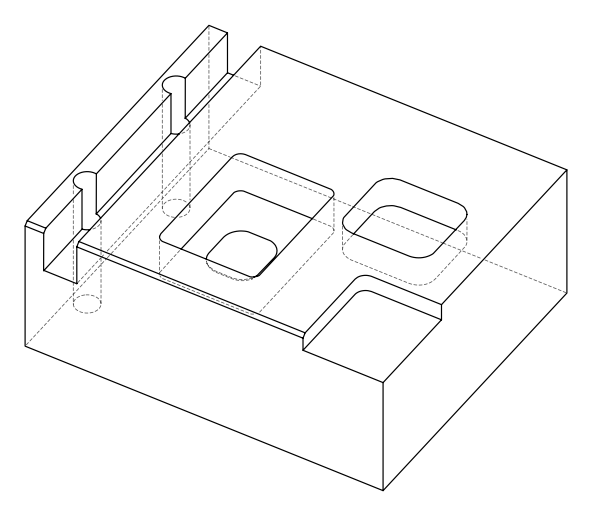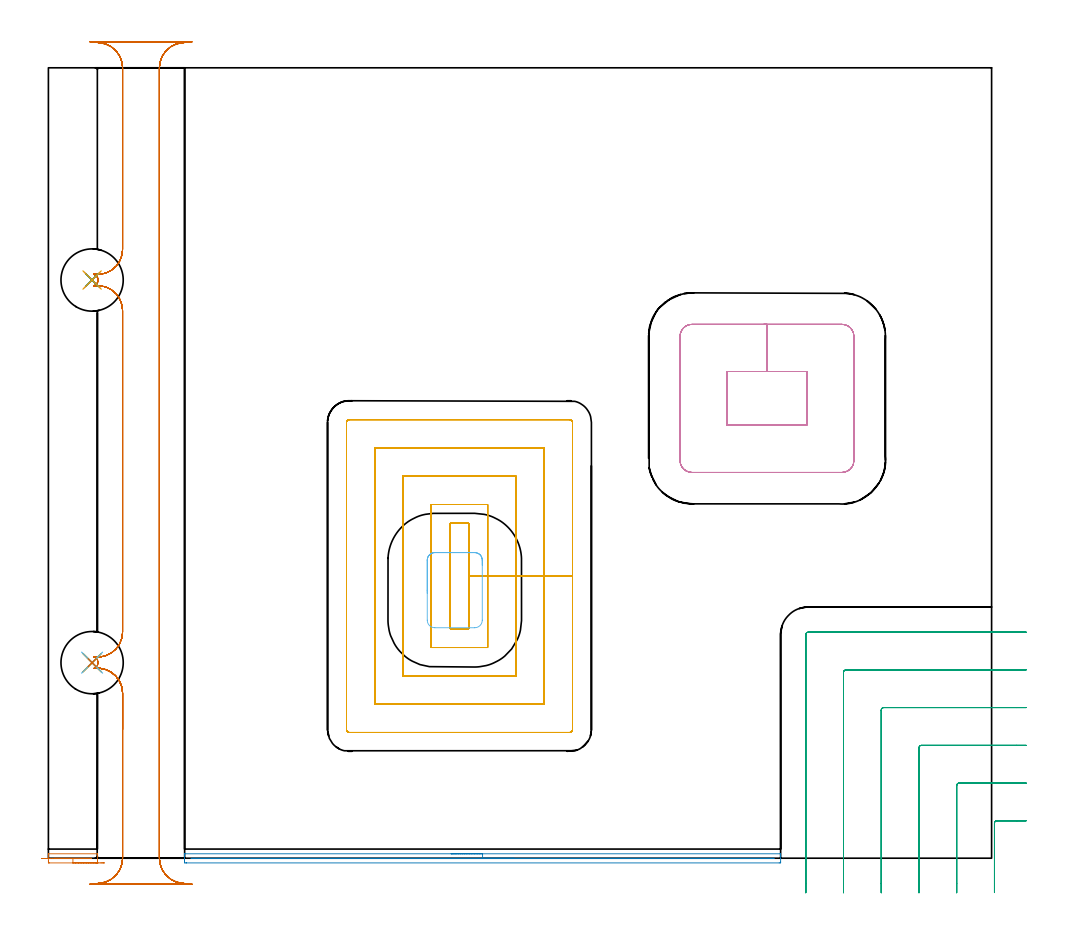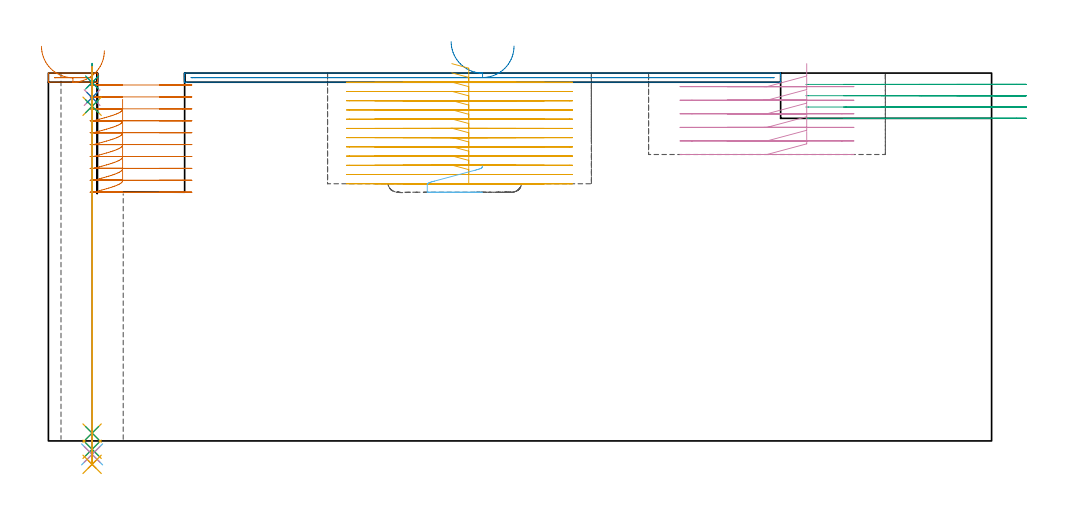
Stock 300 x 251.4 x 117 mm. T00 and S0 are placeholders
(PLAN: 17 operations, 14 tool changes, 57.7 min)
(1 AREA_MILL | FG_CHAMFER_SURFACE | UGT0205_001 | 0.38 min | 75 mm3)
(2 AREA_MILL_1 | FG_CHAMFER_SURFACE_1 | UGT0205_001 | 3.17 min | 816 mm3)
(3 MILL_CORNER_NOTCH_RECTANGULAR | CORNER_NOTCH_RECTANGULAR | NXT0201_012 | Follow Part, ap 4, ae 75% | 4.99 min | 76962 mm3)
(4 MILL_RECTANGULAR_POCKET | POCKET_RECTANGULAR_STRAIGHT | UGT0201_094 | Follow Part, ap 5, ae 75% | 4.29 min | 126645 mm3)
(5 MILL_RECTANGULAR_POCKET_1 | POCKET_RECTANGULAR_STRAIGHT_1 | NXT0201_011 | Follow Part, ap 3, ae 75% | 26.36 min | 327896 mm3)
(6 MILL_RECTANGULAR_POCKET_2 | POCKET_RECTANGULAR_STRAIGHT_2 | NXT0201_007 | Follow Part, ap 6.25, ae 75% | 0.3 min | 4785 mm3)
(7 MILL_RECTANGULAR_SLOT | SLOT_RECTANGULAR | NXT0201_012 | Follow Part, ap 4, ae 75% | 14.96 min | 275572 mm3)
(8 SPOT_DRILL | STEP1HOLE | NXT0321_9005460120000 | 0.05 min | 0 mm3)
(9 SPOT_DRILL_1 | STEP1HOLE_1 | NXT0321_9005460120000 | 0.05 min | 0 mm3)
(10 DRILL_BLIND_HOLE_INTO_CENTER | STEP1HOLE | NXT0301_023 | 0.04 min | 0 mm3)
(11 GUN_DRILL_THROUGH_HOLE | STEP1HOLE | UGT0307_001 | 0.53 min | 1540 mm3)
(12 SPADE_DRILL_TO_ENLARGE_THROUGH_HOLE | STEP1HOLE | UGT0306_003 | 0.49 min | 8151 mm3)
(13 DRILL_TO_ENLARGE_THROUGH_HOLE | STEP1HOLE | UGT0301_264 | 0.51 min | 15915 mm3)
(14 DRILL_BLIND_HOLE_INTO_CENTER_1 | STEP1HOLE_1 | NXT0301_023 | 0.04 min | 0 mm3)
(15 GUN_DRILL_THROUGH_HOLE_1 | STEP1HOLE_1 | UGT0307_001 | 0.53 min | 1541 mm3)
(16 SPADE_DRILL_TO_ENLARGE_THROUGH_HOLE_1 | STEP1HOLE_1 | UGT0306_003 | 0.49 min | 8190 mm3)
(17 DRILL_TO_ENLARGE_THROUGH_HOLE_1 | STEP1HOLE_1 | UGT0301_264 | 0.51 min | 15871 mm3)
(TOOL UGT0205_001 | Chamfer Mill 20 x 3 x 45 deg. | D20 FL50 Z2)
(TOOL NXT0201_012 | ENDMILL 16mm [2P460-1600-NA 1630] | D16 FL38 Z6)
(TOOL UGT0201_094 | End mill 20 mm | D20 FL38 Z4)
(TOOL NXT0201_011 | ENDMILL 12mm [2P460-1200-NA 1630] | D12 FL38 Z6)
(TOOL NXT0201_007 | ENDMILL 25mm [R216.25-25050GCK54P 1620] | D25 R3 FL54 Z5)
(TOOL NXT0321_9005460120000 | NC Spot Drill, 142deg, 12mm, Carbide, Uncoated | D12 PA142 FL30 Z2)
(TOOL NXT0301_023 | Carbide Drill 5.2mm [860.1-0520-016A1-MM 2214] | D5.2 PA140 FL28 Z2)
(TOOL UGT0307_001 | Gun Drill 5 mm | D5 PA130 FL24 Z1)
(TOOL UGT0306_003 | Spade Drill 12.5mm | D12.5 PA132 FL10 Z2)
(TOOL UGT0301_264 | Twist Drill 19.8 mm | D19.8 PA118 FL140 Z2)
(OP 1 AREA_MILL)
G17 G21 G94 G90
T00 M6
G54
G17 G0 G90 X17.8 Y-1.5 S1061 M3
G43 Z127. H0
Z124.1
G94 G1 X17.762 Z123.228 F250.
X17.648 Z122.364
X17.459 Z121.512
X17.197 Z120.68
X16.863 Z119.874
X16.46 Z119.1
X15.992 Z118.364
X15.46 Z117.672
X14.871 Z117.029
X14.228 Z116.44
X13.536 Z115.908
X12.8 Z115.44
X12.026 Z115.037
X11.22 Z114.703
X10.388 Z114.441
X9.536 Z114.252
X8.672 Z114.138
X7.8 Z114.1
X0.362 Y-1.499 Z114.101
X0.088 Y-1.496 Z114.104
X0.005 Y-1.493 Z114.107
X0. Y-0.939 Z114.66
X0.001 Y1.304 Z116.903
X0.01 Y1.401 Z116.999
X15.59
X15.6 Y1.304 Z116.902
X15.599 Y-0.939 Z114.66
X15.595 Y-1.493 Z114.107
X15.512 Y-1.496 Z114.104
X15.238 Y-1.5 Z114.1
X7.8
Y-0.086 Z115.514
X2.147
X2.112 Y-0.085 Z115.515
X2.077 Y-0.084 Z115.516
X2.015 Y-0.079 Z115.521
X2.01 Y-0.05 Z115.55
Y-0.027 Z115.573
X2.043 Y-0.02 Z115.58
X2.078 Y-0.015 Z115.585
X2.112
X2.952 Y-0.014 Z115.586
X13.488 Y-0.015 Z115.585
X13.523 Y-0.016 Z115.584
X13.585 Y-0.021 Z115.579
X13.59 Y-0.05 Z115.55
Y-0.073 Z115.527
X13.557 Y-0.08 Z115.52
X13.522 Y-0.085 Z115.515
X13.488 Y-0.086 Z115.514
X12.648
X7.8
X6.928 Z115.552
X6.064 Z115.666
X5.212 Z115.855
X4.38 Z116.117
X3.574 Z116.451
X2.8 Z116.854
X2.064 Z117.323
X1.372 Z117.854
X0.729 Z118.443
X0.14 Z119.086
X-0.391 Z119.778
X-0.86 Z120.514
X-1.263 Z121.288
X-1.597 Z122.094
X-1.859 Z122.926
X-2.048 Z123.778
X-2.162 Z124.643
X-2.2 Z125.514
G0 Z127.
M5
M2
(OP 2 AREA_MILL_1)
G17 G21 G94 G90
T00 M6
G54
G17 G0 G90 X128.1 Y1.4 S1061 M3
G43 Z127. H0
G94 G1 X128.138 Z126.128 F250.
X128.252 Z125.263
X128.441 Z124.412
X128.703 Z123.58
X129.037 Z122.774
X129.44 Z122.
X129.908 Z121.264
X130.44 Z120.572
X131.029 Z119.929
X131.672 Z119.339
X132.364 Z118.808
X133.1 Z118.34
X133.874 Z117.937
X134.68 Z117.603
X135.512 Z117.341
X136.364 Z117.152
X137.228 Z117.038
X138.1 Z117.
X232.736
X232.89 Y1.397 Z116.988
X232.894 Y1.359 Z116.95
X232.9 Y0.988 Z116.588
Y0.603 Z116.202
Y-0.05 Z115.545
Y-1.265 Z114.332
X232.898 Y-1.491 Z114.105
X232.455 Y-1.5 Z114.1
X43.91
X43.745 Y-1.499 Z114.101
X43.302 Y-1.491 Z114.105
X43.3 Y-1.265 Z114.332
Y-0.939 Z114.657
Y-0.376 Z115.22
Y-0.05 Z115.545
Y0.603 Z116.202
Y0.989 Z116.588
X43.307 Y1.359 Z116.95
X43.31 Y1.405 Z116.995
X43.46 Y1.4 Z117.
X138.1
Y-0.014 Z115.586
X229.576
X230.47 Y-0.016 Z115.584
X230.504 Y-0.018 Z115.582
X230.828 Y-0.05 Z115.55
X230.537 Y-0.083 Z115.517
X230.504 Y-0.084 Z115.516
X229.647 Y-0.086 Z115.514
X46.625
X45.731 Y-0.085 Z115.515
X45.696 Y-0.082 Z115.518
X45.372 Y-0.05 Z115.55
X45.663 Y-0.017 Z115.583
X45.696 Y-0.016 Z115.584
X46.553 Y-0.014 Z115.586
X138.1
X138.972 Z115.624
X139.836 Z115.738
X140.688 Z115.926
X141.52 Z116.189
X142.326 Z116.523
X143.1 Z116.925
X143.836 Z117.394
X144.528 Z117.925
X145.171 Z118.515
X145.76 Z119.158
X146.292 Z119.85
X146.76 Z120.586
X147.163 Z121.36
X147.497 Z122.166
X147.759 Z122.998
X147.948 Z123.849
X148.062 Z124.714
X148.1 Z125.586
G0 Z127.
M5
M2
(OP 3 MILL_CORNER_NOTCH_RECTANGULAR)
G17 G21 G94 G90
T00 M6
G54
G17 G0 G90 X311. Y11.9 S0 M3
G43 Z127. H1
Z113.4
G94 G1 X308. F250.
X301.695 F500.
G3 X300.9 Y11.105 R0.8
G1 Y-7.949
Y-10.949 F250.
G0 Z127.
X311. Y23.9
Z113.4
G1 X308.
X289.695 F500.
G3 X288.9 Y23.105 R0.8
G1 Y-8.
Y-11. F250.
G0 Z127.
X311. Y35.9
Z113.4
G1 X308.
X277.696 F500.
G3 X276.9 Y35.104 R0.8
G1 Y-8.
Y-11. F250.
G0 Z127.
X311. Y47.9
Z113.4
G1 X308.
X265.696 F500.
G3 X264.9 Y47.104 R0.8
G1 Y-8.
Y-11. F250.
G0 Z127.
X311. Y59.9
Z113.4
G1 X308.
X253.696 F500.
G3 X252.9 Y59.104 R0.8
G1 Y-8.
Y-11. F250.
G0 Z127.
X311. Y71.9
Z113.4
G1 X308.
X241.696 F500.
G3 X240.9 Y71.104 R0.8
G1 Y-8.
Y-11. F250.
G0 Z127.
X311. Y11.9
Z109.8
G1 X308.
X301.695 F500.
G3 X300.9 Y11.105 R0.8
G1 Y-7.949
Y-10.949 F250.
G0 Z127.
X311. Y23.9
Z109.8
G1 X308.
X289.695 F500.
G3 X288.9 Y23.105 R0.8
G1 Y-8.
Y-11. F250.
G0 Z127.
X311. Y35.9
Z109.8
G1 X308.
X277.696 F500.
G3 X276.9 Y35.104 R0.8
G1 Y-8.
Y-11. F250.
G0 Z127.
X311. Y47.9
Z109.8
G1 X308.
X265.696 F500.
G3 X264.9 Y47.104 R0.8
G1 Y-8.
Y-11. F250.
G0 Z127.
X311. Y59.9
Z109.8
G1 X308.
X253.696 F500.
G3 X252.9 Y59.104 R0.8
G1 Y-8.
Y-11. F250.
G0 Z127.
X311. Y71.9
Z109.8
G1 X308.
X241.696 F500.
G3 X240.9 Y71.104 R0.8
G1 Y-8.
Y-11. F250.
G0 Z127.
X311. Y11.9
Z106.2
G1 X308.
X301.695 F500.
G3 X300.9 Y11.105 R0.8
G1 Y-7.949
Y-10.949 F250.
G0 Z127.
X311. Y23.9
Z106.2
G1 X308.
X289.695 F500.
G3 X288.9 Y23.105 R0.8
G1 Y-8.
Y-11. F250.
G0 Z127.
X311. Y35.9
Z106.2
G1 X308.
X277.696 F500.
G3 X276.9 Y35.104 R0.8
G1 Y-8.
Y-11. F250.
G0 Z127.
X311. Y47.9
Z106.2
G1 X308.
X265.696 F500.
G3 X264.9 Y47.104 R0.8
G1 Y-8.
Y-11. F250.
G0 Z127.
X311. Y59.9
Z106.2
G1 X308.
X253.696 F500.
G3 X252.9 Y59.104 R0.8
G1 Y-8.
Y-11. F250.
G0 Z127.
X311. Y71.9
Z106.2
G1 X308.
X241.696 F500.
G3 X240.9 Y71.104 R0.8
G1 Y-8.
Y-11. F250.
G0 Z127.
X311. Y11.9
Z102.6
G1 X308.
X301.695 F500.
G3 X300.9 Y11.105 R0.8
G1 Y-7.949
Y-10.949 F250.
G0 Z127.
X311. Y23.9
Z102.6
G1 X308.
X289.695 F500.
G3 X288.9 Y23.105 R0.8
G1 Y-8.
Y-11. F250.
G0 Z127.
X311. Y35.9
Z102.6
G1 X308.
X277.696 F500.
G3 X276.9 Y35.104 R0.8
G1 Y-8.
Y-11. F250.
G0 Z127.
X311. Y47.9
Z102.6
G1 X308.
X265.696 F500.
G3 X264.9 Y47.104 R0.8
G1 Y-8.
Y-11. F250.
G0 Z127.
X311. Y59.9
Z102.6
G1 X308.
X253.696 F500.
G3 X252.9 Y59.104 R0.8
G1 Y-8.
Y-11. F250.
G0 Z127.
X311. Y71.9
Z102.6
G1 X308.
X241.696 F500.
G3 X240.9 Y71.104 R0.8
G1 Y-8.
Y-11. F250.
G0 Z127.
M5
M2
(OP 4 MILL_RECTANGULAR_POCKET)
G17 G21 G94 G90
T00 M6
G54
G17 G0 G90 X241.2 Y140.144 S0 M3
G43 Z127. H0
Z120.
G94 G1 Y154.8 Z116.073 F250.
X228.55 Z112.683
X215.9 F500.
Y137.7
X241.2
Y154.8
X228.55
Y169.8
X204.7
G3 X200.9 Y166. R3.8
G1 Y126.5
G3 X204.7 Y122.7 R3.8
G1 X252.4
G3 X256.2 Y126.5 R3.8
G1 Y166.
G3 X252.4 Y169.8 R3.8
G1 X228.55
X227.55
G0 X241.2 Y140.144 Z115.683
G1 Y154.8 Z111.756 F250.
X228.55 Z108.367
X215.9 F500.
Y137.7
X241.2
Y154.8
X228.55
Y169.8
X204.7
G3 X200.9 Y166. R3.8
G1 Y126.5
G3 X204.7 Y122.7 R3.8
G1 X252.4
G3 X256.2 Y126.5 R3.8
G1 Y166.
G3 X252.4 Y169.8 R3.8
G1 X228.55
X227.55
G0 X241.2 Y140.144 Z111.367
G1 Y154.8 Z107.44 F250.
X228.55 Z104.05
X215.9 F500.
Y137.7
X241.2
Y154.8
X228.55
Y169.8
X204.7
G3 X200.9 Y166. R3.8
G1 Y126.5
G3 X204.7 Y122.7 R3.8
G1 X252.4
G3 X256.2 Y126.5 R3.8
G1 Y166.
G3 X252.4 Y169.8 R3.8
G1 X228.55
X227.55
G0 X241.2 Y140.144 Z107.05
G1 Y154.8 Z103.123 F250.
X228.55 Z99.733
X215.9 F500.
Y137.7
X241.2
Y154.8
X228.55
Y169.8
X204.7
G3 X200.9 Y166. R3.8
G1 Y126.5
G3 X204.7 Y122.7 R3.8
G1 X252.4
G3 X256.2 Y126.5 R3.8
G1 Y166.
G3 X252.4 Y169.8 R3.8
G1 X228.55
X227.55
G0 X241.2 Y140.144 Z102.733
G1 Y154.8 Z98.806 F250.
X228.55 Z95.417
X215.9 F500.
Y137.7
X241.2
Y154.8
X228.55
Y169.8
X204.7
G3 X200.9 Y166. R3.8
G1 Y126.5
G3 X204.7 Y122.7 R3.8
G1 X252.4
G3 X256.2 Y126.5 R3.8
G1 Y166.
G3 X252.4 Y169.8 R3.8
G1 X228.55
X227.55
G0 X241.2 Y140.144 Z98.417
G1 Y154.8 Z94.49 F250.
X228.55 Z91.1
X215.9 F500.
Y137.7
X241.2
Y154.8
X228.55
Y169.8
X204.7
G3 X200.9 Y166. R3.8
G1 Y126.5
G3 X204.7 Y122.7 R3.8
G1 X252.4
G3 X256.2 Y126.5 R3.8
G1 Y166.
G3 X252.4 Y169.8 R3.8
G1 X228.55
X227.55
G0 Z127.
M5
M2
(OP 5 MILL_RECTANGULAR_POCKET_1)
G17 G21 G94 G90
T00 M6
G54
G17 G0 G90 X128.307 Y73. S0 M3
G43 Z127. H1
Z120.
G94 G1 X133.7 Z118.555 F250.
Y89.75 Z114.067
Y106.5 F500.
X127.8
Y73.
X133.7
Y89.75
X139.7
Y112.5
X121.8
Y67.
X139.7
Y89.75
X148.7
Y121.5
X112.8
Y58.
X148.7
Y89.75
X157.7
Y130.5
X103.8
Y49.
X157.7
Y89.75
X166.7
Y138.6
G3 X165.8 Y139.5 R0.9
G1 X95.7
G3 X94.8 Y138.6 R0.9
G1 Y40.9
G3 X95.7 Y40. R0.9
G1 X165.8
G3 X166.7 Y40.9 R0.9
G1 Y89.75
Y90.75
G0 X128.307 Y73. Z117.067
G1 X133.7 Z115.621 F250.
Y89.75 Z111.133
Y106.5 F500.
X127.8
Y73.
X133.7
Y89.75
X139.7
Y112.5
X121.8
Y67.
X139.7
Y89.75
X148.7
Y121.5
X112.8
Y58.
X148.7
Y89.75
X157.7
Y130.5
X103.8
Y49.
X157.7
Y89.75
X166.7
Y138.6
G3 X165.8 Y139.5 R0.9
G1 X95.7
G3 X94.8 Y138.6 R0.9
G1 Y40.9
G3 X95.7 Y40. R0.9
G1 X165.8
G3 X166.7 Y40.9 R0.9
G1 Y89.75
Y90.75
G0 X128.307 Y73. Z114.133
G1 X133.7 Z112.688 F250.
Y89.75 Z108.2
Y106.5 F500.
X127.8
Y73.
X133.7
Y89.75
X139.7
Y112.5
X121.8
Y67.
X139.7
Y89.75
X148.7
Y121.5
X112.8
Y58.
X148.7
Y89.75
X157.7
Y130.5
X103.8
Y49.
X157.7
Y89.75
X166.7
Y138.6
G3 X165.8 Y139.5 R0.9
G1 X95.7
G3 X94.8 Y138.6 R0.9
G1 Y40.9
G3 X95.7 Y40. R0.9
G1 X165.8
G3 X166.7 Y40.9 R0.9
G1 Y89.75
Y90.75
G0 X128.307 Y73. Z111.2
G1 X133.7 Z109.755 F250.
Y89.75 Z105.267
Y106.5 F500.
X127.8
Y73.
X133.7
Y89.75
X139.7
Y112.5
X121.8
Y67.
X139.7
Y89.75
X148.7
Y121.5
X112.8
Y58.
X148.7
Y89.75
X157.7
Y130.5
X103.8
Y49.
X157.7
Y89.75
X166.7
Y138.6
G3 X165.8 Y139.5 R0.9
G1 X95.7
G3 X94.8 Y138.6 R0.9
G1 Y40.9
G3 X95.7 Y40. R0.9
G1 X165.8
G3 X166.7 Y40.9 R0.9
G1 Y89.75
Y90.75
G0 X128.307 Y73. Z108.267
G1 X133.7 Z106.821 F250.
Y89.75 Z102.333
Y106.5 F500.
X127.8
Y73.
X133.7
Y89.75
X139.7
Y112.5
X121.8
Y67.
X139.7
Y89.75
X148.7
Y121.5
X112.8
Y58.
X148.7
Y89.75
X157.7
Y130.5
X103.8
Y49.
X157.7
Y89.75
X166.7
Y138.6
G3 X165.8 Y139.5 R0.9
G1 X95.7
G3 X94.8 Y138.6 R0.9
G1 Y40.9
G3 X95.7 Y40. R0.9
G1 X165.8
G3 X166.7 Y40.9 R0.9
G1 Y89.75
Y90.75
G0 X128.307 Y73. Z105.333
G1 X133.7 Z103.888 F250.
Y89.75 Z99.4
Y106.5 F500.
X127.8
Y73.
X133.7
Y89.75
X139.7
Y112.5
X121.8
Y67.
X139.7
Y89.75
X148.7
Y121.5
X112.8
Y58.
X148.7
Y89.75
X157.7
Y130.5
X103.8
Y49.
X157.7
Y89.75
X166.7
Y138.6
G3 X165.8 Y139.5 R0.9
G1 X95.7
G3 X94.8 Y138.6 R0.9
G1 Y40.9
G3 X95.7 Y40. R0.9
G1 X165.8
G3 X166.7 Y40.9 R0.9
G1 Y89.75
Y90.75
G0 X128.307 Y73. Z102.4
G1 X133.7 Z100.955 F250.
Y89.75 Z96.467
Y106.5 F500.
X127.8
Y73.
X133.7
Y89.75
X139.7
Y112.5
X121.8
Y67.
X139.7
Y89.75
X148.7
Y121.5
X112.8
Y58.
X148.7
Y89.75
X157.7
Y130.5
X103.8
Y49.
X157.7
Y89.75
X166.7
Y138.6
G3 X165.8 Y139.5 R0.9
G1 X95.7
G3 X94.8 Y138.6 R0.9
G1 Y40.9
G3 X95.7 Y40. R0.9
G1 X165.8
G3 X166.7 Y40.9 R0.9
G1 Y89.75
Y90.75
G0 X128.307 Y73. Z99.467
G1 X133.7 Z98.021 F250.
Y89.75 Z93.533
Y106.5 F500.
X127.8
Y73.
X133.7
Y89.75
X139.7
Y112.5
X121.8
Y67.
X139.7
Y89.75
X148.7
Y121.5
X112.8
Y58.
X148.7
Y89.75
X157.7
Y130.5
X103.8
Y49.
X157.7
Y89.75
X166.7
Y138.6
G3 X165.8 Y139.5 R0.9
G1 X95.7
G3 X94.8 Y138.6 R0.9
G1 Y40.9
G3 X95.7 Y40. R0.9
G1 X165.8
G3 X166.7 Y40.9 R0.9
G1 Y89.75
Y90.75
G0 X128.307 Y73. Z96.533
G1 X133.7 Z95.088 F250.
Y89.75 Z90.6
Y106.5 F500.
X127.8
Y73.
X133.7
Y89.75
X139.7
Y112.5
X121.8
Y67.
X139.7
Y89.75
X148.7
Y121.5
X112.8
Y58.
X148.7
Y89.75
X157.7
Y130.5
X103.8
Y49.
X157.7
Y89.75
X166.7
Y138.6
G3 X165.8 Y139.5 R0.9
G1 X95.7
G3 X94.8 Y138.6 R0.9
G1 Y40.9
G3 X95.7 Y40. R0.9
G1 X165.8
G3 X166.7 Y40.9 R0.9
G1 Y89.75
Y90.75
G0 X128.307 Y73. Z93.6
G1 X133.7 Z92.155 F250.
Y89.75 Z87.667
Y106.5 F500.
X127.8
Y73.
X133.7
Y89.75
X139.7
Y112.5
X121.8
Y67.
X139.7
Y89.75
X148.7
Y121.5
X112.8
Y58.
X148.7
Y89.75
X157.7
Y130.5
X103.8
Y49.
X157.7
Y89.75
X166.7
Y138.6
G3 X165.8 Y139.5 R0.9
G1 X95.7
G3 X94.8 Y138.6 R0.9
G1 Y40.9
G3 X95.7 Y40. R0.9
G1 X165.8
G3 X166.7 Y40.9 R0.9
G1 Y89.75
Y90.75
G0 X128.307 Y73. Z90.667
G1 X133.7 Z89.221 F250.
Y89.75 Z84.733
Y106.5 F500.
X127.8
Y73.
X133.7
Y89.75
X139.7
Y112.5
X121.8
Y67.
X139.7
Y89.75
X148.7
Y121.5
X112.8
Y58.
X148.7
Y89.75
X157.7
Y130.5
X103.8
Y49.
X157.7
Y89.75
X166.7
Y138.6
G3 X165.8 Y139.5 R0.9
G1 X95.7
G3 X94.8 Y138.6 R0.9
G1 Y40.9
G3 X95.7 Y40. R0.9
G1 X165.8
G3 X166.7 Y40.9 R0.9
G1 Y89.75
Y90.75
G0 X128.307 Y73. Z87.733
G1 X133.7 Z86.288 F250.
Y89.75 Z81.8
Y106.5 F500.
X127.8
Y73.
X133.7
Y89.75
X139.7
Y112.5
X121.8
Y67.
X139.7
Y89.75
X148.7
Y121.5
X112.8
Y58.
X148.7
Y89.75
X157.7
Y130.5
X103.8
Y49.
X157.7
Y89.75
X166.7
Y138.6
G3 X165.8 Y139.5 R0.9
G1 X95.7
G3 X94.8 Y138.6 R0.9
G1 Y40.9
G3 X95.7 Y40. R0.9
G1 X165.8
G3 X166.7 Y40.9 R0.9
G1 Y89.75
Y90.75
G0 Z127.
M5
M2
(OP 6 MILL_RECTANGULAR_POCKET_2)
G17 G21 G94 G90
T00 M6
G54
G17 G0 G90 X138. Y93.193 S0 M3
G43 Z127. H1
Z87.514
G94 G1 Y94.8 Z87.084 F250.
Y94.955 Z87.042
X137.933 Y95.383 Z86.926
X137.791 Y95.792 Z86.81
X137.578 Y96.168 Z86.694
X137.301 Y96.501 Z86.578
X136.968 Y96.778 Z86.462
X136.592 Y96.991 Z86.346
X136.183 Y97.133 Z86.23
X135.755 Y97.2 Z86.114
X122.745 Z82.628
X122.317 Y97.133 Z82.512
X121.908 Y96.991 Z82.396
X121.532 Y96.778 Z82.28
X121.199 Y96.501 Z82.164
X120.922 Y96.168 Z82.048
X120.709 Y95.792 Z81.932
X120.567 Y95.383 Z81.816
X120.5 Y94.955 Z81.7
Y94.8 Z81.659
Y85.25 Z79.1
Y75.7 F500.
G3 X122.9 Y73.3 R2.4
G1 X135.6
G3 X138. Y75.7 R2.4
G1 Y94.8
G3 X135.6 Y97.2 R2.4
G1 X122.9
G3 X120.5 Y94.8 R2.4
G1 Y85.25
Y84.25
G0 Z127.
M5
M2
(OP 7 MILL_RECTANGULAR_SLOT)
G17 G21 G94 G90
T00 M6
G54
G17 G0 G90 X13.303 Y259.63 S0 M3
G43 Z127. H1
Z113.21
G94 G1 X16.292 Y259.37 F250.
G2 X23.6 Y251.4 R8. F500.
G1 Y193.653
G2 X14.399 Y185.744 R8.
G1 X14.397 Y185.734
G2 X14.397 Y182.066 R1.9
G1 X14.399 Y182.056
G2 X23.6 Y174.147 R8.
G1 Y71.953
G2 X14.399 Y64.044 R8.
G1 X14.397 Y64.034
G2 X14.397 Y60.366 R1.9
G1 X14.399 Y60.356
G2 X23.6 Y52.447 R8.
G1 Y0.
G2 X16.292 Y-7.97 R8.
G1 X13.303 Y-8.23 F250.
X45.597
X42.608 Y-7.97
G2 X35.3 Y0. R8. F500.
G1 Y251.4
G2 X42.608 Y259.37 R8.
G1 X45.597 Y259.63 F250.
G0 X13.303 Z109.42
G1 X16.292 Y259.37
G2 X23.6 Y251.4 R8. F500.
G1 Y193.653
G2 X14.399 Y185.744 R8.
G1 X14.397 Y185.734
G2 X14.397 Y182.066 R1.9
G1 X14.399 Y182.056
G2 X23.6 Y174.147 R8.
G1 Y71.953
G2 X14.399 Y64.044 R8.
G1 X14.397 Y64.034
G2 X14.397 Y60.366 R1.9
G1 X14.399 Y60.356
G2 X23.6 Y52.447 R8.
G1 Y0.
G2 X16.292 Y-7.97 R8.
G1 X13.303 Y-8.23 F250.
X45.597
X42.608 Y-7.97
G2 X35.3 Y0. R8. F500.
G1 Y251.4
G2 X42.608 Y259.37 R8.
G1 X45.597 Y259.63 F250.
G0 X13.303 Z105.63
G1 X16.292 Y259.37
G2 X23.6 Y251.4 R8. F500.
G1 Y193.653
G2 X14.399 Y185.744 R8.
G1 X14.397 Y185.734
G2 X14.397 Y182.066 R1.9
G1 X14.399 Y182.056
G2 X23.6 Y174.147 R8.
G1 Y71.953
G2 X14.399 Y64.044 R8.
G1 X14.397 Y64.034
G2 X14.397 Y60.366 R1.9
G1 X14.399 Y60.356
G2 X23.6 Y52.447 R8.
G1 Y0.
G2 X16.292 Y-7.97 R8.
G1 X13.303 Y-8.23 F250.
X45.597
X42.608 Y-7.97
G2 X35.3 Y0. R8. F500.
G1 Y251.4
G2 X42.608 Y259.37 R8.
G1 X45.597 Y259.63 F250.
G0 Z127.
X23.6 Y40.881
Z108.63
G1 Y52.73 Z105.455
X23.535 Y53.504 Z105.247
X23.395 Y54.269 Z105.039
X23.182 Y55.016 Z104.83
X22.897 Y55.739 Z104.622
X22.543 Y56.431 Z104.414
X22.125 Y57.085 Z104.206
X21.644 Y57.696 Z103.998
X21.107 Y58.257 Z103.79
X20.518 Y58.763 Z103.581
X19.882 Y59.21 Z103.373
X19.206 Y59.594 Z103.165
X18.496 Y59.91 Z102.957
X17.759 Y60.155 Z102.749
X17.002 Y60.328 Z102.54
X16.231 Y60.427 Z102.332
X15.454 Y60.451 Z102.124
X14.679 Y60.399 Z101.916
X14.399 Y60.356 Z101.84
G2 X23.6 Y52.447 R8. F500.
G1 Y0.
G2 X16.292 Y-7.97 R8.
G1 X13.303 Y-8.23 F250.
X45.597
X42.608 Y-7.97
G2 X35.3 Y0. R8. F500.
G1 Y251.4
G2 X42.608 Y259.37 R8.
G1 X45.597 Y259.63 F250.
X13.303
X16.292 Y259.37
G2 X23.6 Y251.4 R8. F500.
G1 Y193.653
G2 X14.399 Y185.744 R8.
G1 X14.397 Y185.734
G2 X14.397 Y182.066 R1.9
G1 X14.399 Y182.056
G2 X23.6 Y174.147 R8.
G1 Y71.953
G2 X14.399 Y64.044 R8.
G0 Z127.
X23.6 Y40.881
Z104.84
G1 Y52.73 Z101.665 F250.
X23.535 Y53.504 Z101.457
X23.395 Y54.269 Z101.249
X23.182 Y55.016 Z101.041
X22.897 Y55.739 Z100.832
X22.543 Y56.431 Z100.624
X22.125 Y57.085 Z100.416
X21.644 Y57.696 Z100.208
X21.107 Y58.257 Z100.
X20.518 Y58.763 Z99.791
X19.882 Y59.21 Z99.583
X19.206 Y59.594 Z99.375
X18.496 Y59.91 Z99.167
X17.759 Y60.155 Z98.959
X17.002 Y60.328 Z98.75
X16.231 Y60.427 Z98.542
X15.454 Y60.451 Z98.334
X14.679 Y60.399 Z98.126
X14.399 Y60.356 Z98.05
G2 X23.6 Y52.447 R8. F500.
G1 Y0.
G2 X16.292 Y-7.97 R8.
G1 X13.303 Y-8.23 F250.
X45.597
X42.608 Y-7.97
G2 X35.3 Y0. R8. F500.
G1 Y251.4
G2 X42.608 Y259.37 R8.
G1 X45.597 Y259.63 F250.
X13.303
X16.292 Y259.37
G2 X23.6 Y251.4 R8. F500.
G1 Y193.653
G2 X14.399 Y185.744 R8.
G1 X14.397 Y185.734
G2 X14.397 Y182.066 R1.9
G1 X14.399 Y182.056
G2 X23.6 Y174.147 R8.
G1 Y71.953
G2 X14.399 Y64.044 R8.
G0 Z127.
X23.6 Y40.881
Z101.05
G1 Y52.73 Z97.875 F250.
X23.535 Y53.504 Z97.667
X23.395 Y54.269 Z97.459
X23.182 Y55.016 Z97.251
X22.897 Y55.739 Z97.042
X22.543 Y56.431 Z96.834
X22.125 Y57.085 Z96.626
X21.644 Y57.696 Z96.418
X21.107 Y58.257 Z96.21
X20.518 Y58.763 Z96.001
X19.882 Y59.21 Z95.793
X19.206 Y59.594 Z95.585
X18.496 Y59.91 Z95.377
X17.759 Y60.155 Z95.169
X17.002 Y60.328 Z94.96
X16.231 Y60.427 Z94.752
X15.454 Y60.451 Z94.544
X14.679 Y60.399 Z94.336
X14.399 Y60.356 Z94.26
G2 X23.6 Y52.447 R8. F500.
G1 Y0.
G2 X16.292 Y-7.97 R8.
G1 X13.303 Y-8.23 F250.
X45.597
X42.608 Y-7.97
G2 X35.3 Y0. R8. F500.
G1 Y251.4
G2 X42.608 Y259.37 R8.
G1 X45.597 Y259.63 F250.
X13.303
X16.292 Y259.37
G2 X23.6 Y251.4 R8. F500.
G1 Y193.653
G2 X14.399 Y185.744 R8.
G1 X14.397 Y185.734
G2 X14.397 Y182.066 R1.9
G1 X14.399 Y182.056
G2 X23.6 Y174.147 R8.
G1 Y71.953
G2 X14.399 Y64.044 R8.
G0 Z127.
X23.6 Y40.881
Z97.26
G1 Y52.73 Z94.085 F250.
X23.535 Y53.504 Z93.877
X23.395 Y54.269 Z93.669
X23.182 Y55.016 Z93.461
X22.897 Y55.739 Z93.252
X22.543 Y56.431 Z93.044
X22.125 Y57.085 Z92.836
X21.644 Y57.696 Z92.628
X21.107 Y58.257 Z92.42
X20.518 Y58.763 Z92.211
X19.882 Y59.21 Z92.003
X19.206 Y59.594 Z91.795
X18.496 Y59.91 Z91.587
X17.759 Y60.155 Z91.379
X17.002 Y60.328 Z91.17
X16.231 Y60.427 Z90.962
X15.454 Y60.451 Z90.754
X14.679 Y60.399 Z90.546
X14.399 Y60.356 Z90.47
G2 X23.6 Y52.447 R8. F500.
G1 Y0.
G2 X16.292 Y-7.97 R8.
G1 X13.303 Y-8.23 F250.
X45.597
X42.608 Y-7.97
G2 X35.3 Y0. R8. F500.
G1 Y251.4
G2 X42.608 Y259.37 R8.
G1 X45.597 Y259.63 F250.
X13.303
X16.292 Y259.37
G2 X23.6 Y251.4 R8. F500.
G1 Y193.653
G2 X14.399 Y185.744 R8.
G1 X14.397 Y185.734
G2 X14.397 Y182.066 R1.9
G1 X14.399 Y182.056
G2 X23.6 Y174.147 R8.
G1 Y71.953
G2 X14.399 Y64.044 R8.
G0 Z127.
X23.6 Y40.881
Z93.47
G1 Y52.73 Z90.295 F250.
X23.535 Y53.504 Z90.087
X23.395 Y54.269 Z89.879
X23.182 Y55.016 Z89.671
X22.897 Y55.739 Z89.462
X22.543 Y56.431 Z89.254
X22.125 Y57.085 Z89.046
X21.644 Y57.696 Z88.838
X21.107 Y58.257 Z88.63
X20.518 Y58.763 Z88.421
X19.882 Y59.21 Z88.213
X19.206 Y59.594 Z88.005
X18.496 Y59.91 Z87.797
X17.759 Y60.155 Z87.589
X17.002 Y60.328 Z87.38
X16.231 Y60.427 Z87.172
X15.454 Y60.451 Z86.964
X14.679 Y60.399 Z86.756
X14.399 Y60.356 Z86.68
G2 X23.6 Y52.447 R8. F500.
G1 Y0.
G2 X16.292 Y-7.97 R8.
G1 X13.303 Y-8.23 F250.
X45.597
X42.608 Y-7.97
G2 X35.3 Y0. R8. F500.
G1 Y251.4
G2 X42.608 Y259.37 R8.
G1 X45.597 Y259.63 F250.
X13.303
X16.292 Y259.37
G2 X23.6 Y251.4 R8. F500.
G1 Y193.653
G2 X14.399 Y185.744 R8.
G1 X14.397 Y185.734
G2 X14.397 Y182.066 R1.9
G1 X14.399 Y182.056
G2 X23.6 Y174.147 R8.
G1 Y71.953
G2 X14.399 Y64.044 R8.
G0 Z127.
X23.6 Y40.881
Z89.68
G1 Y52.73 Z86.505 F250.
X23.535 Y53.504 Z86.297
X23.395 Y54.269 Z86.089
X23.182 Y55.016 Z85.881
X22.897 Y55.739 Z85.672
X22.543 Y56.431 Z85.464
X22.125 Y57.085 Z85.256
X21.644 Y57.696 Z85.048
X21.107 Y58.257 Z84.84
X20.518 Y58.763 Z84.631
X19.882 Y59.21 Z84.423
X19.206 Y59.594 Z84.215
X18.496 Y59.91 Z84.007
X17.759 Y60.155 Z83.799
X17.002 Y60.328 Z83.59
X16.231 Y60.427 Z83.382
X15.454 Y60.451 Z83.174
X14.679 Y60.399 Z82.966
X14.399 Y60.356 Z82.89
G2 X23.6 Y52.447 R8. F500.
G1 Y0.
G2 X16.292 Y-7.97 R8.
G1 X13.303 Y-8.23 F250.
X45.597
X42.608 Y-7.97
G2 X35.3 Y0. R8. F500.
G1 Y251.4
G2 X42.608 Y259.37 R8.
G1 X45.597 Y259.63 F250.
X13.303
X16.292 Y259.37
G2 X23.6 Y251.4 R8. F500.
G1 Y193.653
G2 X14.399 Y185.744 R8.
G1 X14.397 Y185.734
G2 X14.397 Y182.066 R1.9
G1 X14.399 Y182.056
G2 X23.6 Y174.147 R8.
G1 Y71.953
G2 X14.399 Y64.044 R8.
G0 Z127.
X23.6 Y40.881
Z85.89
G1 Y52.73 Z82.715 F250.
X23.535 Y53.504 Z82.507
X23.395 Y54.269 Z82.299
X23.182 Y55.016 Z82.091
X22.897 Y55.739 Z81.882
X22.543 Y56.431 Z81.674
X22.125 Y57.085 Z81.466
X21.644 Y57.696 Z81.258
X21.107 Y58.257 Z81.05
X20.518 Y58.763 Z80.841
X19.882 Y59.21 Z80.633
X19.206 Y59.594 Z80.425
X18.496 Y59.91 Z80.217
X17.759 Y60.155 Z80.009
X17.002 Y60.328 Z79.8
X16.231 Y60.427 Z79.592
X15.454 Y60.451 Z79.384
X14.679 Y60.399 Z79.176
X14.399 Y60.356 Z79.1
G2 X23.6 Y52.447 R8. F500.
G1 Y0.
G2 X16.292 Y-7.97 R8.
G1 X13.303 Y-8.23 F250.
X45.597
X42.608 Y-7.97
G2 X35.3 Y0. R8. F500.
G1 Y251.4
G2 X42.608 Y259.37 R8.
G1 X45.597 Y259.63 F250.
X13.303
X16.292 Y259.37
G2 X23.6 Y251.4 R8. F500.
G1 Y193.653
G2 X14.399 Y185.744 R8.
G1 X14.397 Y185.734
G2 X14.397 Y182.066 R1.9
G1 X14.399 Y182.056
G2 X23.6 Y174.147 R8.
G1 Y71.953
G2 X14.399 Y64.044 R8.
G0 Z127.
M5
M2
(OP 8 SPOT_DRILL)
G17 G21 G94 G90
T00 M6
G54
G17 G0 G90 X13.9 Y62.2 S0 M3
G43 Z127. H0
G94 G81 G98 Z114. F250. R120.
G80
M5
M2
(OP 9 SPOT_DRILL_1)
G17 G21 G94 G90
T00 M6
G54
G17 G0 G90 X13.9 Y183.9 S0 M3
G43 Z127. H0
G94 G81 G98 Z114. F250. R120.
G80
M5
M2
(OP 10 DRILL_BLIND_HOLE_INTO_CENTER)
G17 G21 G94 G90
T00 M6
G54
G17 G0 G90 X13.9 Y62.2 S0 M3
G43 Z127. H1
G94 G81 G98 Z109.2 F250. R119.
G80
M5
M2
(OP 11 GUN_DRILL_THROUGH_HOLE)
G17 G21 G94 G90
T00 M6
G54
G17 G0 G90 X13.9 Y62.2 M8
G43 Z127. H0
Z114.862
S716 M3
G94 G1 Z106.444 F125. M26
G4 X.084
Z2.5 F250.
G4 X.084
Z-2.666 F125.
G4 X.084
M5
M9
G0 Z114.862
Z127.
M2
(OP 12 SPADE_DRILL_TO_ENLARGE_THROUGH_HOLE)
G17 G21 G94 G90
T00 M6
G54
G17 G0 G90 X13.9 Y62.2 S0 M3
G43 Z127. H0
G94 G73 G98 Z-4.283 F250. Q12.128 R119.
G80
M5
M2
(OP 13 DRILL_TO_ENLARGE_THROUGH_HOLE)
G17 G21 G94 G90
T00 M6
G54
G17 G0 G90 X13.9 Y62.2 S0 M3
G43 Z127. H0
G94 G73 G98 Z-7.449 F250. Q17.778 R119.
G80
M5
M2
(OP 14 DRILL_BLIND_HOLE_INTO_CENTER_1)
G17 G21 G94 G90
T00 M6
G54
G17 G0 G90 X13.9 Y183.9 S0 M3
G43 Z127. H1
G94 G81 G98 Z109.2 F250. R119.
G80
M5
M2
(OP 15 GUN_DRILL_THROUGH_HOLE_1)
G17 G21 G94 G90
T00 M6
G54
G17 G0 G90 X13.9 Y183.9 M8
G43 Z127. H0
Z114.862
S716 M3
G94 G1 Z106.444 F125. M26
G4 X.084
Z2.5 F250.
G4 X.084
Z-2.666 F125.
G4 X.084
M5
M9
G0 Z114.862
Z127.
M2
(OP 16 SPADE_DRILL_TO_ENLARGE_THROUGH_HOLE_1)
G17 G21 G94 G90
T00 M6
G54
G17 G0 G90 X13.9 Y183.9 S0 M3
G43 Z127. H0
G94 G73 G98 Z-4.283 F250. Q12.128 R119.
G80
M5
M2
(OP 17 DRILL_TO_ENLARGE_THROUGH_HOLE_1)
G17 G21 G94 G90
T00 M6
G54
G17 G0 G90 X13.9 Y183.9 S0 M3
G43 Z127. H0
G94 G73 G98 Z-7.449 F250. Q17.778 R119.
G80
M5
M2
